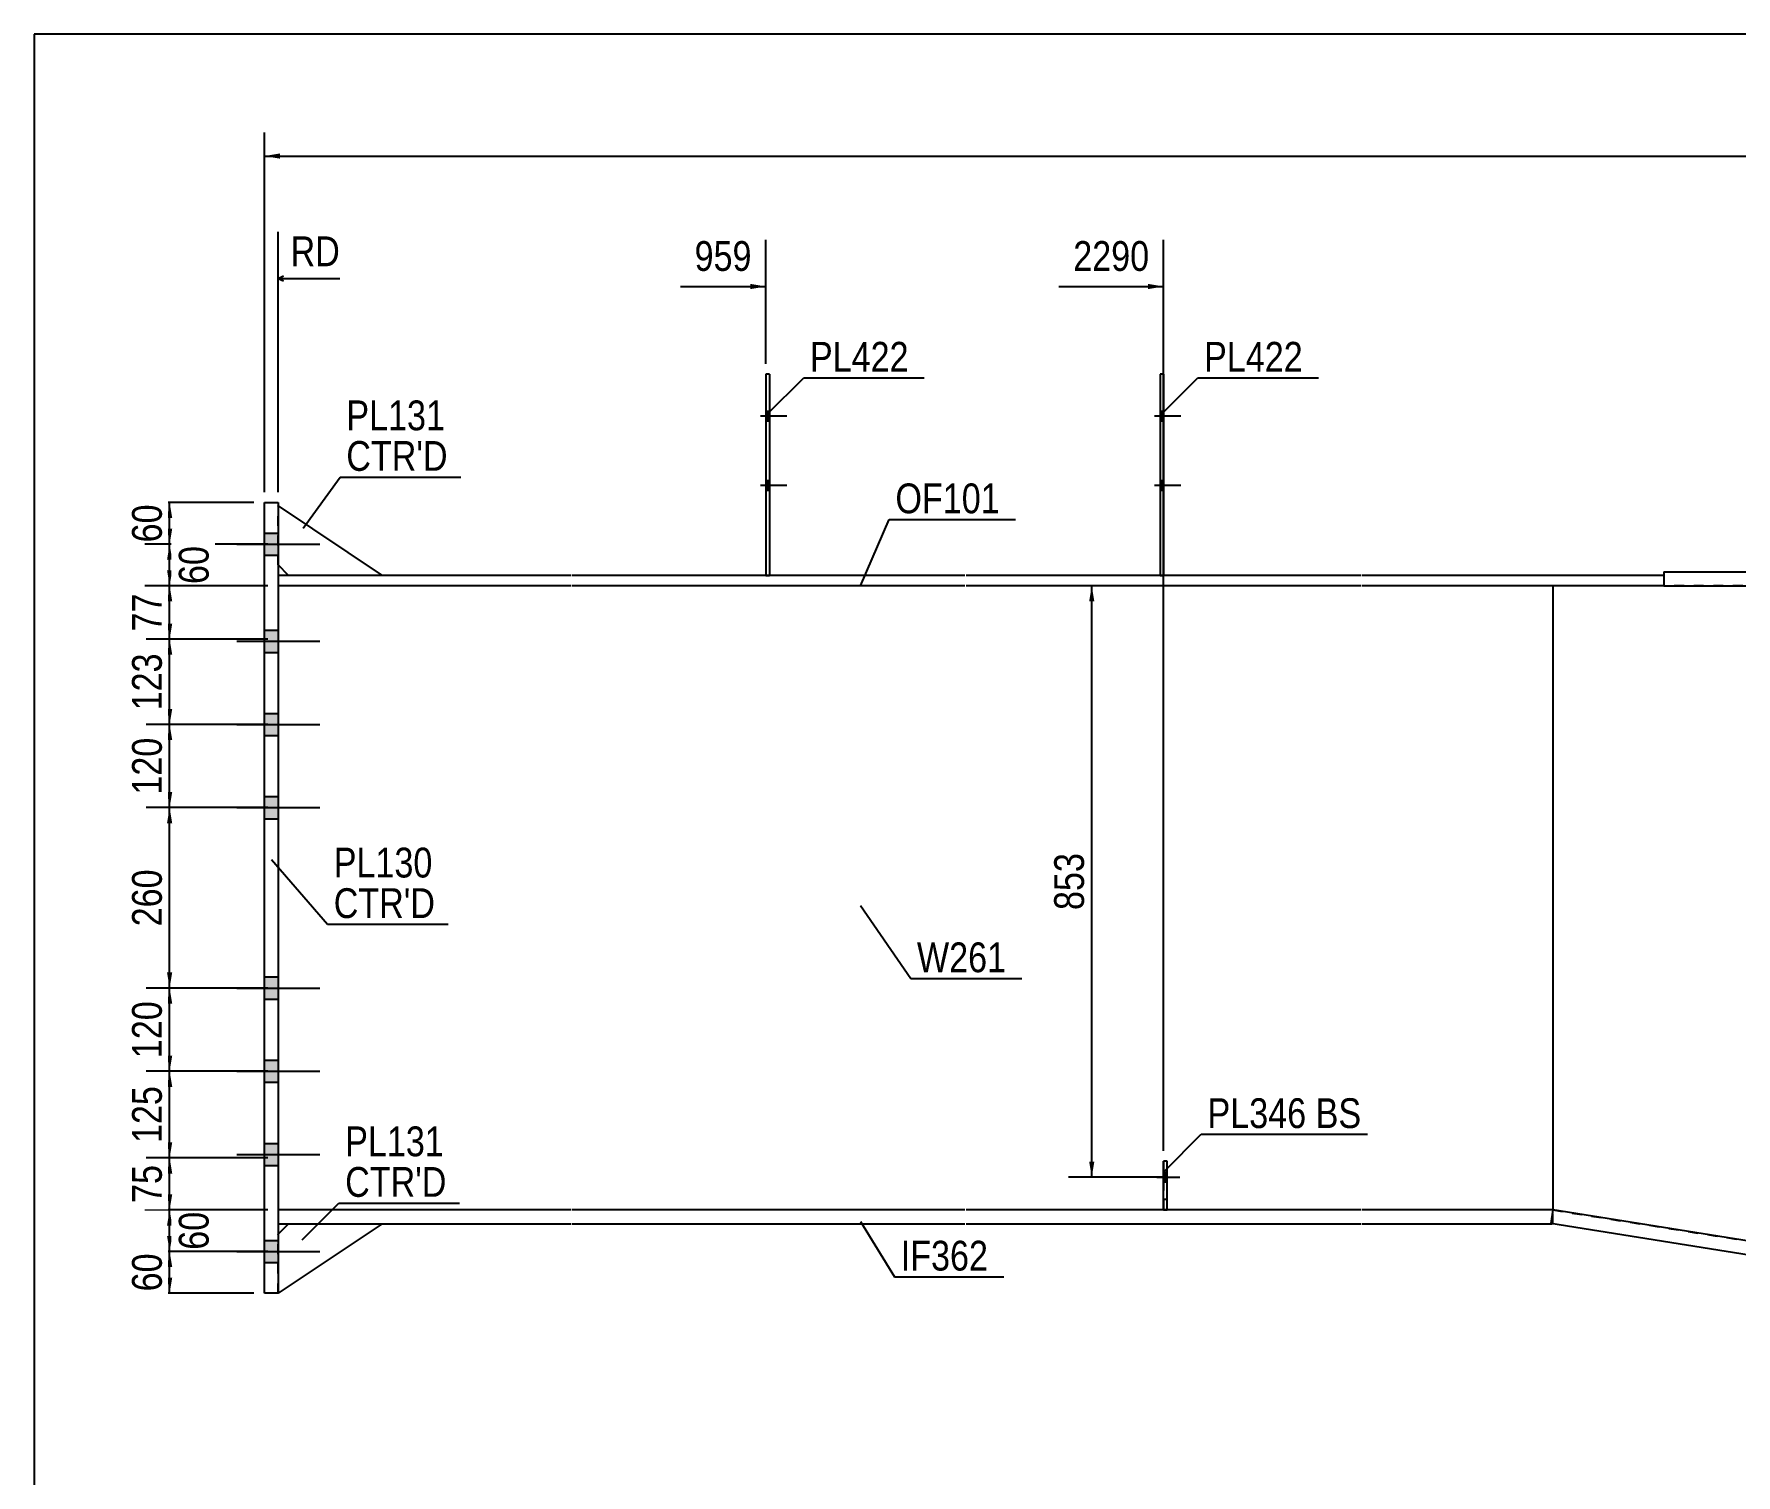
# Model space of a CAD drawing. Header units: millimetres. Extents: x -351 to 51, y -184 to 93.
# Drawn here: x -349 to -185.3, y -45.5 to 93 of the extents above; entities that cross this region are included whole.
import ezdxf

# ---------------------------------------------------------------- set-up
doc = ezdxf.new("R2010")
doc.units = ezdxf.units.MM
doc.linetypes.add('DXK_LINE_DOT1', pattern=[1.8814, 0.9407, -0.9407])
doc.linetypes.add('DXK_LINE_DOT2', pattern=[3.9198, 1.9599, -1.9599])
doc.styles.add('Arial Narrow', font='ARIALN.TTF', dxfattribs={"height": 0.2})

# ---------------------------------------------------------------- blocks, each defined once
blk = doc.blocks.new('Unknown-623384917-1210')
at = {"color": 5, "linetype": 'Continuous'}
for p, q in [((51.03, 93.04), (-348.97, 93.04)), ((-348.97, 93.04), (-348.97, -183.96))]:
    blk.add_line(p, q, dxfattribs=at)
blk = doc.blocks.new('Bolt-623384917-1234 - 1231')
at = {"linetype": 'Continuous'}
for points in [[(-240.35, 55.87), (-240.35, 56.8), (-240.69, 56.8), (-240.69, 55.87)], [(-240.35, 55.87), (-240.35, 56.8), (-240.69, 56.8), (-240.69, 55.87)], [(-240.35, 49.2), (-240.35, 50.13), (-240.69, 50.13), (-240.69, 49.2)], [(-240.35, 49.2), (-240.35, 50.13), (-240.69, 50.13), (-240.69, 49.2)]]:
    blk.add_hatch(color=3, dxfattribs=at).paths.add_polyline_path(points)
at = {"color": 3, "linetype": 'Continuous'}
for p, q in [((-241.22, 56.33), (-238.69, 56.33)), ((-241.22, 56.33), (-238.69, 56.33)), ((-240.69, 56.8), (-240.35, 56.8)), ((-240.69, 56.8), (-240.35, 56.8)), ((-240.69, 55.87), (-240.35, 55.87)), ((-240.69, 55.87), (-240.35, 55.87)), ((-241.22, 49.67), (-238.69, 49.67)), ((-241.22, 49.67), (-238.69, 49.67)), ((-240.69, 50.13), (-240.35, 50.13)), ((-240.69, 50.13), (-240.35, 50.13)), ((-240.69, 49.2), (-240.35, 49.2)), ((-240.69, 49.2), (-240.35, 49.2))]:
    blk.add_line(p, q, dxfattribs=at)
blk = doc.blocks.new('Bolt-623384917-1237 - 1231')
at = {"linetype": 'Continuous'}
for points in [[(-278.25, 55.87), (-278.25, 56.8), (-278.59, 56.8), (-278.59, 55.87)], [(-278.25, 55.87), (-278.25, 56.8), (-278.59, 56.8), (-278.59, 55.87)], [(-278.25, 49.2), (-278.25, 50.13), (-278.59, 50.13), (-278.59, 49.2)], [(-278.25, 49.2), (-278.25, 50.13), (-278.59, 50.13), (-278.59, 49.2)]]:
    blk.add_hatch(color=3, dxfattribs=at).paths.add_polyline_path(points)
at = {"color": 3, "linetype": 'Continuous'}
for p, q in [((-279.12, 56.33), (-276.59, 56.33)), ((-279.12, 56.33), (-276.59, 56.33)), ((-278.59, 56.8), (-278.25, 56.8)), ((-278.59, 56.8), (-278.25, 56.8)), ((-278.59, 55.87), (-278.25, 55.87)), ((-278.59, 55.87), (-278.25, 55.87)), ((-279.12, 49.67), (-276.59, 49.67)), ((-279.12, 49.67), (-276.59, 49.67)), ((-278.59, 50.13), (-278.25, 50.13)), ((-278.59, 50.13), (-278.25, 50.13)), ((-278.59, 49.2), (-278.25, 49.2)), ((-278.59, 49.2), (-278.25, 49.2))]:
    blk.add_line(p, q, dxfattribs=at)
blk = doc.blocks.new('Part-623384917-1511 - 1231')
at = {"color": 7, "linetype": 'DXK_LINE_DOT1'}
for p, q in [((-297.35, 40), (-325.49, 40)), ((-325.49, 40), (-325.49, -20)), ((-259.45, 40), (-297.25, 40)), ((-221.35, 40), (-259.35, 40)), ((-202.91, 40), (-221.25, 40)), ((-202.91, 40), (-202.91, -20)), ((-297.35, -20), (-325.49, -20)), ((-259.45, -20), (-297.25, -20)), ((-221.35, -20), (-259.35, -20)), ((-202.91, -20), (-221.25, -20))]:
    blk.add_line(p, q, dxfattribs=at)
blk = doc.blocks.new('Bolt-623384917-1240 - 1231')
at = {"linetype": 'Continuous'}
for points in [[(-326.82, 45.07), (-326.82, 42.93), (-325.49, 42.93), (-325.49, 45.07)], [(-326.82, 45.07), (-326.82, 42.93), (-325.49, 42.93), (-325.49, 45.07)], [(-326.82, 35.73), (-326.82, 33.6), (-325.49, 33.6), (-325.49, 35.73)], [(-326.82, 35.73), (-326.82, 33.6), (-325.49, 33.6), (-325.49, 35.73)], [(-326.82, 27.73), (-326.82, 25.6), (-325.49, 25.6), (-325.49, 27.73)], [(-326.82, 27.73), (-326.82, 25.6), (-325.49, 25.6), (-325.49, 27.73)], [(-326.82, 19.73), (-326.82, 17.6), (-325.49, 17.6), (-325.49, 19.73)], [(-326.82, 19.73), (-326.82, 17.6), (-325.49, 17.6), (-325.49, 19.73)], [(-326.82, 2.4), (-326.82, 0.27), (-325.49, 0.27), (-325.49, 2.4)], [(-326.82, 2.4), (-326.82, 0.27), (-325.49, 0.27), (-325.49, 2.4)], [(-326.82, -5.6), (-326.82, -7.73), (-325.49, -7.73), (-325.49, -5.6)], [(-326.82, -5.6), (-326.82, -7.73), (-325.49, -7.73), (-325.49, -5.6)], [(-326.82, -13.6), (-326.82, -15.73), (-325.49, -15.73), (-325.49, -13.6)], [(-326.82, -13.6), (-326.82, -15.73), (-325.49, -15.73), (-325.49, -13.6)], [(-326.82, -22.93), (-326.82, -25.07), (-325.49, -25.07), (-325.49, -22.93)], [(-326.82, -22.93), (-326.82, -25.07), (-325.49, -25.07), (-325.49, -22.93)]]:
    blk.add_hatch(color=3, dxfattribs=at).paths.add_polyline_path(points)
at = {"color": 3, "linetype": 'Continuous'}
for p, q in [((-326.82, 45.07), (-325.49, 45.07)), ((-326.82, 45.07), (-325.49, 45.07)), ((-329.47, 44), (-321.49, 44)), ((-329.47, 44), (-321.49, 44)), ((-326.82, 42.93), (-325.49, 42.93)), ((-326.82, 42.93), (-325.49, 42.93)), ((-329.47, 34.67), (-321.49, 34.67)), ((-329.47, 34.67), (-321.49, 34.67)), ((-326.82, 35.73), (-325.49, 35.73)), ((-326.82, 35.73), (-325.49, 35.73)), ((-326.82, 33.6), (-325.49, 33.6)), ((-326.82, 33.6), (-325.49, 33.6)), ((-329.47, 26.67), (-321.49, 26.67)), ((-329.47, 26.67), (-321.49, 26.67)), ((-326.82, 27.73), (-325.49, 27.73)), ((-326.82, 27.73), (-325.49, 27.73)), ((-326.82, 25.6), (-325.49, 25.6)), ((-326.82, 25.6), (-325.49, 25.6)), ((-326.82, 19.73), (-325.49, 19.73)), ((-326.82, 19.73), (-325.49, 19.73)), ((-329.47, 18.67), (-321.49, 18.67)), ((-329.47, 18.67), (-321.49, 18.67)), ((-326.82, 17.6), (-325.49, 17.6)), ((-326.82, 17.6), (-325.49, 17.6)), ((-326.82, 2.4), (-325.49, 2.4)), ((-326.82, 2.4), (-325.49, 2.4)), ((-329.47, 1.33), (-321.49, 1.33)), ((-329.47, 1.33), (-321.49, 1.33)), ((-326.82, 0.27), (-325.49, 0.27)), ((-326.82, 0.27), (-325.49, 0.27)), ((-326.82, -5.6), (-325.49, -5.6)), ((-326.82, -5.6), (-325.49, -5.6)), ((-329.47, -6.67), (-321.49, -6.67)), ((-329.47, -6.67), (-321.49, -6.67)), ((-326.82, -7.73), (-325.49, -7.73)), ((-326.82, -7.73), (-325.49, -7.73)), ((-329.47, -14.67), (-321.49, -14.67)), ((-329.47, -14.67), (-321.49, -14.67)), ((-326.82, -13.6), (-325.49, -13.6)), ((-326.82, -13.6), (-325.49, -13.6)), ((-326.82, -15.73), (-325.49, -15.73)), ((-326.82, -15.73), (-325.49, -15.73)), ((-329.47, -24), (-321.49, -24)), ((-329.47, -24), (-321.49, -24)), ((-326.82, -22.93), (-325.49, -22.93)), ((-326.82, -22.93), (-325.49, -22.93)), ((-326.82, -25.07), (-325.49, -25.07)), ((-326.82, -25.07), (-325.49, -25.07))]:
    blk.add_line(p, q, dxfattribs=at)
blk = doc.blocks.new('Part-623384917-1869 - 1231')
at = {"color": 2, "linetype": 'Continuous'}
for p, q in [((-240.35, 60.33), (-240.69, 60.33)), ((-240.69, 60.33), (-240.69, 41)), ((-240.35, 60.33), (-240.35, 41))]:
    blk.add_line(p, q, dxfattribs=at)
at = {"color": 7, "linetype": 'DXK_LINE_DOT1'}
blk.add_line((-240.69, 41), (-240.35, 41), dxfattribs=at)
blk = doc.blocks.new('Part-623384917-1467 - 1231')
at = {"color": 2, "linetype": 'Continuous'}
for p, q in [((-297.35, 41), (-325.49, 41)), ((-259.45, 41), (-297.25, 41)), ((-221.35, 41), (-259.35, 41)), ((-192.26, 41), (-221.25, 41)), ((-297.35, 40), (-325.49, 40)), ((-259.45, 40), (-297.25, 40)), ((-221.35, 40), (-259.35, 40)), ((-192.26, 40), (-221.25, 40))]:
    blk.add_line(p, q, dxfattribs=at)
at = {"color": 7, "linetype": 'DXK_LINE_DOT1'}
for p, q in [((-325.49, 41), (-325.49, 40)), ((-192.26, 41), (-192.26, 40))]:
    blk.add_line(p, q, dxfattribs=at)
blk = doc.blocks.new('Part-623384917-1445 - 1231')
at = {"color": 2, "linetype": 'Continuous'}
for p, q in [((-192.26, 41.33), (22.38, 41.33)), ((-192.26, 41.33), (-192.26, 40)), ((-192.26, 40), (22.38, 40))]:
    blk.add_line(p, q, dxfattribs=at)
blk = doc.blocks.new('Part-623384917-1489 - 1231')
at = {"color": 2, "linetype": 'Continuous'}
blk.add_line((-202.91, 40), (-202.91, -20), dxfattribs=at)
at = {"color": 7, "linetype": 'DXK_LINE_DOT1'}
for p, q in [((-77.42, 40), (-202.91, 40)), ((-77.42, -40), (-77.42, 40)), ((-202.91, -20), (-77.42, -40))]:
    blk.add_line(p, q, dxfattribs=at)
blk = doc.blocks.new('Part-623384917-1533 - 1231')
at = {"color": 2, "linetype": 'Continuous'}
for p, q in [((-202.91, -20), (-203.12, -21.32)), ((-77.42, -40), (-202.91, -20)), ((-77.63, -41.32), (-203.12, -21.32)), ((-77.42, -40), (-77.63, -41.32))]:
    blk.add_line(p, q, dxfattribs=at)
blk = doc.blocks.new('Part-623384917-1798 - 1231')
at = {"color": 2, "linetype": 'Continuous'}
for p, q in [((-278.25, 60.33), (-278.59, 60.33)), ((-278.59, 60.33), (-278.59, 41)), ((-278.25, 60.33), (-278.25, 41))]:
    blk.add_line(p, q, dxfattribs=at)
at = {"color": 7, "linetype": 'DXK_LINE_DOT1'}
blk.add_line((-278.59, 41), (-278.25, 41), dxfattribs=at)
blk = doc.blocks.new('Part-623384917-1732 - 1231')
at = {"color": 2, "linetype": 'Continuous'}
for p, q in [((-326.82, 48), (-325.49, 48)), ((-326.82, -28), (-326.82, 48)), ((-325.49, 48), (-325.49, -28)), ((-325.49, -28), (-326.82, -28))]:
    blk.add_line(p, q, dxfattribs=at)
blk = doc.blocks.new('Part-623384917-1761 - 1231')
at = {"color": 2, "linetype": 'Continuous'}
for p, q in [((-325.49, 47.67), (-315.49, 41)), ((-324.49, 41), (-325.49, 42))]:
    blk.add_line(p, q, dxfattribs=at)
at = {"color": 7, "linetype": 'DXK_LINE_DOT1'}
for p, q in [((-325.49, 42), (-325.49, 47.67)), ((-315.49, 41), (-324.49, 41))]:
    blk.add_line(p, q, dxfattribs=at)
blk = doc.blocks.new('Part-623384917-1766 - 1231')
at = {"color": 2, "linetype": 'Continuous'}
for p, q in [((-315.49, -21.33), (-325.49, -28)), ((-325.49, -22.33), (-324.49, -21.33))]:
    blk.add_line(p, q, dxfattribs=at)
at = {"color": 7, "linetype": 'DXK_LINE_DOT1'}
for p, q in [((-325.49, -28), (-325.49, -22.33)), ((-324.49, -21.33), (-315.49, -21.33))]:
    blk.add_line(p, q, dxfattribs=at)
blk = doc.blocks.new('Part-623384917-1820 - 1231')
at = {"color": 2, "linetype": 'Continuous'}
for p, q in [((-297.35, -20), (-325.49, -20)), ((-259.45, -20), (-297.25, -20)), ((-221.35, -20), (-259.35, -20)), ((-202.91, -20), (-221.25, -20)), ((-325.49, -21.33), (-297.35, -21.33)), ((-297.25, -21.33), (-259.45, -21.33)), ((-259.35, -21.33), (-221.35, -21.33)), ((-221.25, -21.33), (-203.02, -21.33))]:
    blk.add_line(p, q, dxfattribs=at)
at = {"color": 7, "linetype": 'DXK_LINE_DOT1'}
for p, q in [((-325.49, -20), (-325.49, -21.33)), ((-202.91, -21.33), (-202.91, -20)), ((-202.91, -21.33), (-203.02, -21.33))]:
    blk.add_line(p, q, dxfattribs=at)
blk = doc.blocks.new('Part-623384917-1891 - 1231')
at = {"color": 2, "linetype": 'Continuous'}
for p, q in [((-240.35, -19.98), (-240.35, -15.31)), ((-240.02, -15.31), (-240.35, -15.31)), ((-240.02, -19.98), (-240.02, -15.31)), ((-240.35, -19.98), (-240.02, -19.98))]:
    blk.add_line(p, q, dxfattribs=at)
at = {"color": 7, "linetype": 'DXK_LINE_DOT1'}
blk.add_line((-240.35, -18.98), (-240.02, -18.98), dxfattribs=at)
blk = doc.blocks.new('Part-623384917-1913 - 1231')
at = {"color": 7, "linetype": 'DXK_LINE_DOT1'}
for p, q in [((-240.35, -15.31), (-240.35, -19.98)), ((-240.02, -15.31), (-240.35, -15.31)), ((-240.02, -19.98), (-240.02, -15.31)), ((-240.35, -19.98), (-240.02, -19.98))]:
    blk.add_line(p, q, dxfattribs=at)
blk = doc.blocks.new('Bolt-623384917-1929 - 1231')
at = {"linetype": 'Continuous'}
blk.add_hatch(color=3, dxfattribs=at).paths.add_polyline_path([(-240.02, -17.31), (-240.02, -16.38), (-240.35, -16.38), (-240.35, -17.31)])
at = {"color": 3, "linetype": 'Continuous'}
for p, q in [((-240.99, -16.85), (-238.79, -16.85)), ((-240.35, -16.38), (-240.02, -16.38)), ((-240.35, -17.31), (-240.02, -17.31))]:
    blk.add_line(p, q, dxfattribs=at)
blk = doc.blocks.new('Bolt-623384917-1930 - 1231')
at = {"color": 3, "linetype": 'DXK_LINE_DOT2'}
for p, q in [((-240.99, -16.85), (-238.79, -16.85)), ((-240.35, -16.38), (-240.02, -16.38)), ((-240.35, -17.31), (-240.02, -17.31))]:
    blk.add_line(p, q, dxfattribs=at)
blk = doc.blocks.new('StraightDimension-623384917-2061 - 1231')
at = {"linetype": 'Continuous'}
for points in [[(-336.18, -21.5), (-335.93, -20), (-335.68, -21.5)], [(-335.68, -22.5), (-335.93, -24), (-336.18, -22.5)]]:
    blk.add_hatch(color=7, dxfattribs=at).paths.add_polyline_path(points)
at = {"color": 7, "linetype": 'Continuous'}
for p, q in [((-326.49, -20), (-338.33, -20)), ((-335.93, -24), (-335.93, -20)), ((-326.49, -24), (-338.33, -24))]:
    blk.add_line(p, q, dxfattribs=at)
at = {"color": 0}
blk.add_wipeout([(-331.58, -19.57), (-335.78, -19.57), (-335.78, -24.43), (-331.58, -24.43)], dxfattribs=at)
at = {"color": 3, "style": 'Arial Narrow'}
blk.add_text('60', height=2.863, rotation=90.0002, dxfattribs=at).set_placement((-332.18, -23.83))
blk = doc.blocks.new('StraightDimension-623384917-2165 - 1231')
at = {"linetype": 'Continuous'}
blk.add_hatch(color=7, dxfattribs=at).paths.add_polyline_path([(-325.32, 81.06), (-326.82, 81.31), (-325.32, 81.56)])
at = {"color": 7, "linetype": 'Continuous'}
for p, q in [((-326.82, 49), (-326.82, 83.56)), ((-326.82, 81.31), (34.77, 81.31))]:
    blk.add_line(p, q, dxfattribs=at)
blk = doc.blocks.new('StraightDimension-623384917-2045 - 1231')
at = {"linetype": 'Continuous'}
for points in [[(-336.18, -8.17), (-335.93, -6.67), (-335.68, -8.17)], [(-335.68, -13.5), (-335.93, -15), (-336.18, -13.5)]]:
    blk.add_hatch(color=7, dxfattribs=at).paths.add_polyline_path(points)
at = {"color": 7, "linetype": 'Continuous'}
for p, q in [((-326.49, -6.67), (-338.18, -6.67)), ((-335.93, -15), (-335.93, -6.67)), ((-326.49, -15), (-338.18, -15))]:
    blk.add_line(p, q, dxfattribs=at)
at = {"color": 0}
blk.add_wipeout([(-336.08, -7.49), (-340.28, -7.49), (-340.28, -14.17), (-336.08, -14.17)], dxfattribs=at)
at = {"color": 3, "style": 'Arial Narrow'}
blk.add_text('125', height=2.863, rotation=90.0002, dxfattribs=at).set_placement((-336.68, -13.57))
blk = doc.blocks.new('StraightDimension-623384917-3604 - 1231')
at = {"linetype": 'Continuous'}
blk.add_hatch(color=7, dxfattribs=at).paths.add_polyline_path([(-241.85, 69.02), (-240.35, 68.77), (-241.85, 68.52)])
at = {"color": 7, "linetype": 'Continuous'}
for p, q in [((-240.35, -14.31), (-240.35, 73.27)), ((-250.42, 68.77), (-240.35, 68.77))]:
    blk.add_line(p, q, dxfattribs=at)
at = {"color": 0}
blk.add_wipeout([(-241.13, 69.67), (-241.13, 73.87), (-249.64, 73.87), (-249.64, 69.67)], dxfattribs=at)
at = {"color": 3, "style": 'Arial Narrow'}
blk.add_text('2290', height=2.863, dxfattribs=at).set_placement((-249.04, 70.27))
blk = doc.blocks.new('StraightDimension-623384917-1963 - 1231')
at = {"linetype": 'Continuous'}
for points in [[(-336.18, 46.5), (-335.93, 48), (-335.68, 46.5)], [(-335.68, 45.5), (-335.93, 44), (-336.18, 45.5)]]:
    blk.add_hatch(color=7, dxfattribs=at).paths.add_polyline_path(points)
at = {"color": 7, "linetype": 'Continuous'}
for p, q in [((-327.82, 48), (-338.18, 48)), ((-335.93, 44), (-335.93, 48)), ((-326.49, 44), (-338.18, 44))]:
    blk.add_line(p, q, dxfattribs=at)
at = {"color": 0}
blk.add_wipeout([(-336.08, 48.43), (-340.28, 48.43), (-340.28, 43.57), (-336.08, 43.57)], dxfattribs=at)
at = {"color": 3, "style": 'Arial Narrow'}
blk.add_text('60', height=2.863, rotation=90.0002, dxfattribs=at).set_placement((-336.68, 44.17))
blk = doc.blocks.new('StraightDimension-623384917-1991 - 1231')
at = {"linetype": 'Continuous'}
for points in [[(-336.18, 42.5), (-335.93, 44), (-335.68, 42.5)], [(-335.68, 41.5), (-335.93, 40), (-336.18, 41.5)]]:
    blk.add_hatch(color=7, dxfattribs=at).paths.add_polyline_path(points)
at = {"color": 7, "linetype": 'Continuous'}
for p, q in [((-326.49, 44), (-338.33, 44)), ((-335.93, 40), (-335.93, 44)), ((-326.49, 40), (-338.33, 40))]:
    blk.add_line(p, q, dxfattribs=at)
at = {"color": 0}
blk.add_wipeout([(-331.58, 44.43), (-335.78, 44.43), (-335.78, 39.57), (-331.58, 39.57)], dxfattribs=at)
at = {"color": 3, "style": 'Arial Narrow'}
blk.add_text('60', height=2.863, rotation=90.0002, dxfattribs=at).set_placement((-332.18, 40.17))
blk = doc.blocks.new('StraightDimension-623384917-2007 - 1231')
at = {"linetype": 'Continuous'}
for points in [[(-336.18, 38.5), (-335.93, 40), (-335.68, 38.5)], [(-335.68, 36.37), (-335.93, 34.87), (-336.18, 36.37)]]:
    blk.add_hatch(color=7, dxfattribs=at).paths.add_polyline_path(points)
at = {"color": 7, "linetype": 'Continuous'}
for p, q in [((-326.49, 40), (-338.18, 40)), ((-335.93, 34.87), (-335.93, 40)), ((-326.49, 34.87), (-338.18, 34.87))]:
    blk.add_line(p, q, dxfattribs=at)
at = {"color": 0}
blk.add_wipeout([(-336.08, 39.86), (-340.28, 39.86), (-340.28, 35.01), (-336.08, 35.01)], dxfattribs=at)
at = {"color": 3, "style": 'Arial Narrow'}
blk.add_text('77', height=2.863, rotation=90.0002, dxfattribs=at).set_placement((-336.68, 35.61))
blk = doc.blocks.new('StraightDimension-623384917-2015 - 1231')
at = {"linetype": 'Continuous'}
for points in [[(-336.18, 33.37), (-335.93, 34.87), (-335.68, 33.37)], [(-335.68, 28.17), (-335.93, 26.67), (-336.18, 28.17)]]:
    blk.add_hatch(color=7, dxfattribs=at).paths.add_polyline_path(points)
at = {"color": 7, "linetype": 'Continuous'}
for p, q in [((-326.49, 34.87), (-338.18, 34.87)), ((-335.93, 26.67), (-335.93, 34.87)), ((-326.49, 26.67), (-338.18, 26.67))]:
    blk.add_line(p, q, dxfattribs=at)
at = {"color": 0}
blk.add_wipeout([(-336.08, 34.11), (-340.28, 34.11), (-340.28, 27.42), (-336.08, 27.42)], dxfattribs=at)
at = {"color": 3, "style": 'Arial Narrow'}
blk.add_text('123', height=2.863, rotation=90.0002, dxfattribs=at).set_placement((-336.68, 28.02))
blk = doc.blocks.new('StraightDimension-623384917-2024 - 1231')
at = {"linetype": 'Continuous'}
for points in [[(-336.18, 25.17), (-335.93, 26.67), (-335.68, 25.17)], [(-335.68, 20.17), (-335.93, 18.67), (-336.18, 20.17)]]:
    blk.add_hatch(color=7, dxfattribs=at).paths.add_polyline_path(points)
at = {"color": 7, "linetype": 'Continuous'}
for p, q in [((-326.49, 26.67), (-338.18, 26.67)), ((-335.93, 18.67), (-335.93, 26.67)), ((-326.49, 18.67), (-338.18, 18.67))]:
    blk.add_line(p, q, dxfattribs=at)
at = {"color": 0}
blk.add_wipeout([(-336.08, 26.01), (-340.28, 26.01), (-340.28, 19.32), (-336.08, 19.32)], dxfattribs=at)
at = {"color": 3, "style": 'Arial Narrow'}
blk.add_text('120', height=2.863, rotation=90.0002, dxfattribs=at).set_placement((-336.68, 19.92))
blk = doc.blocks.new('StraightDimension-623384917-2031 - 1231')
at = {"linetype": 'Continuous'}
for points in [[(-336.18, 17.17), (-335.93, 18.67), (-335.68, 17.17)], [(-335.68, 2.83), (-335.93, 1.33), (-336.18, 2.83)]]:
    blk.add_hatch(color=7, dxfattribs=at).paths.add_polyline_path(points)
at = {"color": 7, "linetype": 'Continuous'}
for p, q in [((-326.49, 18.67), (-338.18, 18.67)), ((-335.93, 1.33), (-335.93, 18.67)), ((-326.49, 1.33), (-338.18, 1.33))]:
    blk.add_line(p, q, dxfattribs=at)
at = {"color": 0}
blk.add_wipeout([(-336.08, 13.34), (-340.28, 13.34), (-340.28, 6.66), (-336.08, 6.66)], dxfattribs=at)
at = {"color": 3, "style": 'Arial Narrow'}
blk.add_text('260', height=2.863, rotation=90.0002, dxfattribs=at).set_placement((-336.68, 7.26))
blk = doc.blocks.new('StraightDimension-623384917-2038 - 1231')
at = {"linetype": 'Continuous'}
for points in [[(-336.18, -0.17), (-335.93, 1.33), (-335.68, -0.17)], [(-335.68, -5.17), (-335.93, -6.67), (-336.18, -5.17)]]:
    blk.add_hatch(color=7, dxfattribs=at).paths.add_polyline_path(points)
at = {"color": 7, "linetype": 'Continuous'}
for p, q in [((-326.49, 1.33), (-338.18, 1.33)), ((-335.93, -6.67), (-335.93, 1.33)), ((-326.49, -6.67), (-338.18, -6.67))]:
    blk.add_line(p, q, dxfattribs=at)
at = {"color": 0}
blk.add_wipeout([(-336.08, 0.68), (-340.28, 0.68), (-340.28, -6.01), (-336.08, -6.01)], dxfattribs=at)
at = {"color": 3, "style": 'Arial Narrow'}
blk.add_text('120', height=2.863, rotation=90.0002, dxfattribs=at).set_placement((-336.68, -5.41))
blk = doc.blocks.new('StraightDimension-623384917-2055 - 1231')
at = {"linetype": 'Continuous'}
for points in [[(-336.18, -16.5), (-335.93, -15), (-335.68, -16.5)], [(-335.68, -18.5), (-335.93, -20), (-336.18, -18.5)]]:
    blk.add_hatch(color=7, dxfattribs=at).paths.add_polyline_path(points)
at = {"color": 7, "linetype": 'Continuous'}
for p, q in [((-326.49, -15), (-338.18, -15)), ((-335.93, -20), (-335.93, -15)), ((-326.49, -20), (-338.18, -20))]:
    blk.add_line(p, q, dxfattribs=at)
at = {"color": 0}
blk.add_wipeout([(-336.08, -15.07), (-340.28, -15.07), (-340.28, -19.93), (-336.08, -19.93)], dxfattribs=at)
at = {"color": 3, "style": 'Arial Narrow'}
blk.add_text('75', height=2.863, rotation=90.0002, dxfattribs=at).set_placement((-336.68, -19.33))
blk = doc.blocks.new('StraightDimension-623384917-2076 - 1231')
at = {"linetype": 'Continuous'}
for points in [[(-336.18, -25.5), (-335.93, -24), (-335.68, -25.5)], [(-335.68, -26.5), (-335.93, -28), (-336.18, -26.5)]]:
    blk.add_hatch(color=7, dxfattribs=at).paths.add_polyline_path(points)
at = {"color": 7, "linetype": 'Continuous'}
for p, q in [((-326.49, -24), (-338.18, -24)), ((-335.93, -28), (-335.93, -24)), ((-327.82, -28), (-338.18, -28))]:
    blk.add_line(p, q, dxfattribs=at)
at = {"color": 0}
blk.add_wipeout([(-336.08, -23.57), (-340.28, -23.57), (-340.28, -28.43), (-336.08, -28.43)], dxfattribs=at)
at = {"color": 3, "style": 'Arial Narrow'}
blk.add_text('60', height=2.863, rotation=90.0002, dxfattribs=at).set_placement((-336.68, -27.83))
blk = doc.blocks.new('StraightDimension-623384917-3605 - 1231')
at = {"linetype": 'Continuous'}
blk.add_hatch(color=7, dxfattribs=at).paths.add_polyline_path([(-280.09, 69.02), (-278.59, 68.77), (-280.09, 68.52)])
at = {"color": 7, "linetype": 'Continuous'}
for p, q in [((-278.59, 61.33), (-278.59, 73.27)), ((-286.82, 68.77), (-278.59, 68.77))]:
    blk.add_line(p, q, dxfattribs=at)
at = {"color": 0, "linetype": 'Continuous'}
blk.add_wipeout([(-318.95, 70.12), (-318.95, 74.32), (-324.9, 74.32), (-324.9, 70.12)], dxfattribs=at)
at = {"color": 7, "linetype": 'Continuous'}
for p, q in [((-325.49, 49), (-325.49, 74.02)), ((-324.99, 69.77), (-325.49, 69.52)), ((-324.99, 69.27), (-325.49, 69.52)), ((-319.55, 69.52), (-325.49, 69.52))]:
    blk.add_line(p, q, dxfattribs=at)
at = {"color": 3, "linetype": 'Continuous', "style": 'Arial Narrow'}
blk.add_text('RD', height=2.863, dxfattribs=at).set_placement((-324.3, 70.72))
at = {"color": 0}
blk.add_wipeout([(-279.36, 69.67), (-279.36, 73.87), (-286.05, 73.87), (-286.05, 69.67)], dxfattribs=at)
at = {"color": 3, "style": 'Arial Narrow'}
blk.add_text('959', height=2.863, dxfattribs=at).set_placement((-285.45, 70.27))
blk = doc.blocks.new('StraightDimension-623384917-6802 - 1231')
at = {"linetype": 'Continuous'}
for points in [[(-247.51, 38.5), (-247.26, 40), (-247.01, 38.5)], [(-247.01, -15.35), (-247.26, -16.85), (-247.51, -15.35)]]:
    blk.add_hatch(color=7, dxfattribs=at).paths.add_polyline_path(points)
at = {"color": 7, "linetype": 'Continuous'}
for p, q in [((-231.71, 40), (-249.51, 40)), ((-247.26, -16.85), (-247.26, 40)), ((-240.4, -16.85), (-249.51, -16.85))]:
    blk.add_line(p, q, dxfattribs=at)
at = {"color": 0}
blk.add_wipeout([(-247.41, 14.92), (-251.61, 14.92), (-251.61, 8.23), (-247.41, 8.23)], dxfattribs=at)
at = {"color": 3, "style": 'Arial Narrow'}
blk.add_text('853', height=2.863, rotation=90.0002, dxfattribs=at).set_placement((-248.01, 8.83))
blk = doc.blocks.new('Mark-623384917-1762 - 1231')
at = {"color": 0}
for points in [[(-309.55, -14.84), (-309.55, -11.84), (-319.05, -11.84), (-319.05, -14.84)], [(-309.29, -18.74), (-309.29, -15.74), (-319.05, -15.74), (-319.05, -18.74)]]:
    blk.add_wipeout(points, dxfattribs=at)
for points in [[(-309.55, -14.84), (-309.55, -11.84), (-319.05, -11.84), (-319.05, -14.84)], [(-309.29, -18.74), (-309.29, -15.74), (-319.05, -15.74), (-319.05, -18.74)]]:
    blk.add_wipeout(points, dxfattribs=at)
at = {"color": 7, "linetype": 'Continuous'}
for p, q in [((-323.19, -22.87), (-319.65, -19.34)), ((-319.65, -19.34), (-308.05, -19.34))]:
    blk.add_line(p, q, dxfattribs=at)
at = {"color": 3, "style": 'Arial Narrow'}
blk.add_text('PL131', height=2.863, dxfattribs=at).set_placement((-319.05, -14.84))
at = {"color": 1, "style": 'Arial Narrow'}
blk.add_text("CTR'D", height=2.863, dxfattribs=at).set_placement((-319.05, -18.74))
blk = doc.blocks.new('Mark-623384917-1816 - 1231')
at = {"color": 0}
blk.add_wipeout([(-257.23, -25.83), (-257.23, -22.83), (-265.63, -22.83), (-265.63, -25.83)], dxfattribs=at)
blk.add_wipeout([(-257.23, -25.83), (-257.23, -22.83), (-265.63, -22.83), (-265.63, -25.83)], dxfattribs=at)
at = {"color": 7, "linetype": 'Continuous'}
for p, q in [((-269.49, -21.1), (-266.23, -26.43)), ((-266.23, -26.43), (-255.73, -26.43))]:
    blk.add_line(p, q, dxfattribs=at)
at = {"color": 3, "style": 'Arial Narrow'}
blk.add_text('IF362', height=2.863, dxfattribs=at).set_placement((-265.63, -25.83))
blk = doc.blocks.new('Mark-623384917-1463 - 1231')
at = {"color": 0}
blk.add_wipeout([(-256.09, 46.97), (-256.09, 49.97), (-266.14, 49.97), (-266.14, 46.97)], dxfattribs=at)
blk.add_wipeout([(-256.09, 46.97), (-256.09, 49.97), (-266.14, 49.97), (-266.14, 46.97)], dxfattribs=at)
at = {"color": 7, "linetype": 'Continuous'}
for p, q in [((-269.51, 40), (-266.74, 46.37)), ((-266.74, 46.37), (-254.59, 46.37))]:
    blk.add_line(p, q, dxfattribs=at)
at = {"color": 3, "style": 'Arial Narrow'}
blk.add_text('OF101', height=2.863, dxfattribs=at).set_placement((-266.14, 46.97))
blk = doc.blocks.new('Mark-623384917-1728 - 1231')
at = {"color": 0}
for points in [[(-310.64, 11.96), (-310.64, 14.96), (-320.15, 14.96), (-320.15, 11.96)], [(-310.39, 8.06), (-310.39, 11.06), (-320.15, 11.06), (-320.15, 8.06)]]:
    blk.add_wipeout(points, dxfattribs=at)
for points in [[(-310.64, 11.96), (-310.64, 14.96), (-320.15, 14.96), (-320.15, 11.96)], [(-310.39, 8.06), (-310.39, 11.06), (-320.15, 11.06), (-320.15, 8.06)]]:
    blk.add_wipeout(points, dxfattribs=at)
at = {"color": 7, "linetype": 'Continuous'}
for p, q in [((-326.14, 13.7), (-320.75, 7.46)), ((-320.75, 7.46), (-309.14, 7.46))]:
    blk.add_line(p, q, dxfattribs=at)
at = {"color": 3, "style": 'Arial Narrow'}
blk.add_text('PL130', height=2.863, dxfattribs=at).set_placement((-320.15, 11.96))
at = {"color": 1, "style": 'Arial Narrow'}
blk.add_text("CTR'D", height=2.863, dxfattribs=at).set_placement((-320.15, 8.06))
blk = doc.blocks.new('Mark-623384917-1507 - 1231')
at = {"color": 0}
blk.add_wipeout([(-255.48, 2.85), (-255.48, 5.85), (-264.07, 5.85), (-264.07, 2.85)], dxfattribs=at)
blk.add_wipeout([(-255.48, 2.85), (-255.48, 5.85), (-264.07, 5.85), (-264.07, 2.85)], dxfattribs=at)
at = {"color": 7, "linetype": 'Continuous'}
for p, q in [((-269.5, 9.25), (-264.67, 2.25)), ((-264.67, 2.25), (-253.98, 2.25))]:
    blk.add_line(p, q, dxfattribs=at)
at = {"color": 3, "style": 'Arial Narrow'}
blk.add_text('W261', height=2.863, dxfattribs=at).set_placement((-264.07, 2.85))
blk = doc.blocks.new('Mark-623384917-1757 - 1231')
at = {"color": 0}
for points in [[(-309.44, 54.95), (-309.44, 57.95), (-318.94, 57.95), (-318.94, 54.95)], [(-309.19, 51.05), (-309.19, 54.05), (-318.94, 54.05), (-318.94, 51.05)]]:
    blk.add_wipeout(points, dxfattribs=at)
for points in [[(-309.44, 54.95), (-309.44, 57.95), (-318.94, 57.95), (-318.94, 54.95)], [(-309.19, 51.05), (-309.19, 54.05), (-318.94, 54.05), (-318.94, 51.05)]]:
    blk.add_wipeout(points, dxfattribs=at)
at = {"color": 7, "linetype": 'Continuous'}
for p, q in [((-323.08, 45.55), (-319.54, 50.45)), ((-319.54, 50.45), (-307.94, 50.45))]:
    blk.add_line(p, q, dxfattribs=at)
at = {"color": 3, "style": 'Arial Narrow'}
blk.add_text('PL131', height=2.863, dxfattribs=at).set_placement((-318.94, 54.95))
at = {"color": 1, "style": 'Arial Narrow'}
blk.add_text("CTR'D", height=2.863, dxfattribs=at).set_placement((-318.94, 51.05))
blk = doc.blocks.new('Mark-623384917-1794 - 1231')
at = {"color": 0}
blk.add_wipeout([(-264.86, 60.58), (-264.86, 63.58), (-274.36, 63.58), (-274.36, 60.58)], dxfattribs=at)
blk.add_wipeout([(-264.86, 60.58), (-264.86, 63.58), (-274.36, 63.58), (-274.36, 60.58)], dxfattribs=at)
at = {"color": 7, "linetype": 'Continuous'}
for p, q in [((-278.5, 56.45), (-274.96, 59.98)), ((-274.96, 59.98), (-263.36, 59.98))]:
    blk.add_line(p, q, dxfattribs=at)
at = {"color": 3, "style": 'Arial Narrow'}
blk.add_text('PL422', height=2.863, dxfattribs=at).set_placement((-274.36, 60.58))
blk = doc.blocks.new('Mark-623384917-1865 - 1231')
at = {"color": 0}
blk.add_wipeout([(-226.96, 60.58), (-226.96, 63.58), (-236.46, 63.58), (-236.46, 60.58)], dxfattribs=at)
blk.add_wipeout([(-226.96, 60.58), (-226.96, 63.58), (-236.46, 63.58), (-236.46, 60.58)], dxfattribs=at)
at = {"color": 7, "linetype": 'Continuous'}
for p, q in [((-240.6, 56.45), (-237.06, 59.98)), ((-237.06, 59.98), (-225.46, 59.98))]:
    blk.add_line(p, q, dxfattribs=at)
at = {"color": 3, "style": 'Arial Narrow'}
blk.add_text('PL422', height=2.863, dxfattribs=at).set_placement((-236.46, 60.58))
blk = doc.blocks.new('MarkSet-623384917-2789 - 1231')
at = {"color": 0}
for points in [[(-226.63, -12.13), (-226.63, -9.13), (-236.13, -9.13), (-236.13, -12.13)], [(-221.34, -12.13), (-221.34, -9.13), (-225.73, -9.13), (-225.73, -12.13)]]:
    blk.add_wipeout(points, dxfattribs=at)
for points in [[(-226.63, -12.13), (-226.63, -9.13), (-236.13, -9.13), (-236.13, -12.13)], [(-221.34, -12.13), (-221.34, -9.13), (-225.73, -9.13), (-225.73, -12.13)]]:
    blk.add_wipeout(points, dxfattribs=at)
at = {"color": 7, "linetype": 'Continuous'}
for p, q in [((-240.27, -16.27), (-236.73, -12.73)), ((-236.73, -12.73), (-220.74, -12.73))]:
    blk.add_line(p, q, dxfattribs=at)
at = {"color": 3, "style": 'Arial Narrow'}
for s, p in [('PL346', (-236.13, -12.13)), ('BS', (-225.73, -12.13))]:
    blk.add_text(s, height=2.863, dxfattribs=at).set_placement(p)

msp = doc.modelspace()

# ---------------------------------------------------------------- block references
for name in ['Unknown-623384917-1210', 'Part-623384917-1798 - 1231', 'Part-623384917-1869 - 1231', 'Bolt-623384917-1237 - 1231', 'Bolt-623384917-1234 - 1231', 'Part-623384917-1732 - 1231', 'Part-623384917-1761 - 1231', 'Bolt-623384917-1240 - 1231', 'Part-623384917-1467 - 1231', 'Part-623384917-1445 - 1231', 'Part-623384917-1511 - 1231', 'Part-623384917-1489 - 1231', 'Part-623384917-1891 - 1231', 'Part-623384917-1913 - 1231', 'Bolt-623384917-1929 - 1231', 'Bolt-623384917-1930 - 1231', 'Part-623384917-1820 - 1231', 'Part-623384917-1533 - 1231', 'Part-623384917-1766 - 1231']:
    msp.add_blockref(name, (0, 0))

# ---------------------------------------------------------------- next in the draw order: block references
msp.add_blockref('StraightDimension-623384917-2061 - 1231', (0, 0))

# ---------------------------------------------------------------- next in the draw order: block references
msp.add_blockref('StraightDimension-623384917-2165 - 1231', (0, 0))

# ---------------------------------------------------------------- next in the draw order: block references
for name in ['StraightDimension-623384917-3605 - 1231', 'StraightDimension-623384917-3604 - 1231', 'Mark-623384917-1463 - 1231', 'StraightDimension-623384917-1963 - 1231', 'Mark-623384917-1507 - 1231', 'StraightDimension-623384917-2045 - 1231', 'Mark-623384917-1762 - 1231', 'Mark-623384917-1816 - 1231', 'StraightDimension-623384917-2076 - 1231']:
    msp.add_blockref(name, (0, 0))

# ---------------------------------------------------------------- next in the draw order: block references
for name in ['Mark-623384917-1794 - 1231', 'Mark-623384917-1865 - 1231', 'Mark-623384917-1757 - 1231', 'StraightDimension-623384917-1991 - 1231', 'StraightDimension-623384917-6802 - 1231', 'StraightDimension-623384917-2055 - 1231']:
    msp.add_blockref(name, (0, 0))

# ---------------------------------------------------------------- next in the draw order: block references
for name in ['StraightDimension-623384917-2007 - 1231', 'MarkSet-623384917-2789 - 1231']:
    msp.add_blockref(name, (0, 0))

# ---------------------------------------------------------------- next in the draw order: block references
msp.add_blockref('StraightDimension-623384917-2015 - 1231', (0, 0))

# ---------------------------------------------------------------- next in the draw order: block references
msp.add_blockref('StraightDimension-623384917-2024 - 1231', (0, 0))

# ---------------------------------------------------------------- next in the draw order: block references
msp.add_blockref('StraightDimension-623384917-2031 - 1231', (0, 0))

# ---------------------------------------------------------------- next in the draw order: block references
for name in ['Mark-623384917-1728 - 1231', 'StraightDimension-623384917-2038 - 1231']:
    msp.add_blockref(name, (0, 0))

doc.saveas('drawing.dxf')
